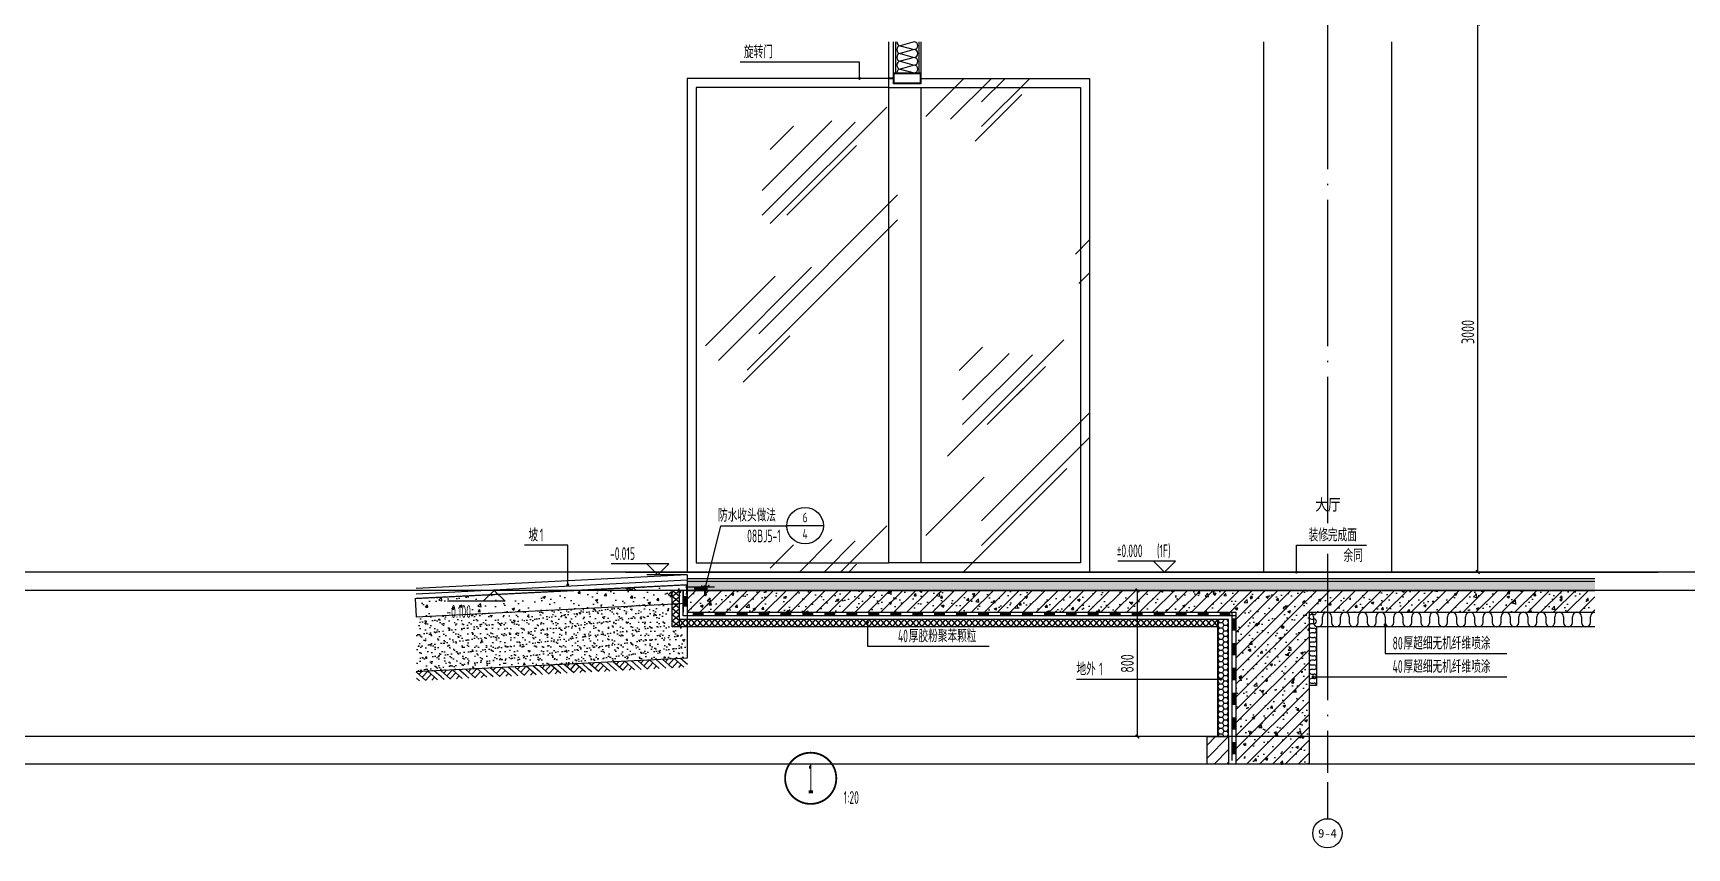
# Model space of a CAD drawing. Extents: x 198753 to 882193, y -399300 to 132460.
# Drawn here: x 355212 to 364252, y -79354 to -74897 of the extents above; entities that cross this region are included whole.
import ezdxf
from ezdxf.enums import TextEntityAlignment as Align

# ---------------------------------------------------------------- set-up
doc = ezdxf.new("R2010")
doc.units = 0
doc.header["$LTSCALE"] = 1000
doc.header["$MEASUREMENT"] = 0
doc.linetypes.add('DASH', pattern=[0.35, 0.25, -0.1])
doc.linetypes.add('DOTE', pattern=[2.42, 2, -0.2, 0.02, -0.2])
for name, color, linetype in [('01-标注_尺寸', 124, 'Continuous'), ('01-标注_标高', 200, 'Continuous'), ('01-标注_符号', 200, 'Continuous'), ('01-标注_轴线坐标', 132, 'Continuous'), ('02-TEXT_标注', 130, 'Continuous'), ('02-TEXT_轴号', 7, 'Continuous'), ('05-填充_156', 156, 'Continuous'), ('05-填充_天正', 26, 'Continuous'), ('A-0-房间名称', 7, 'Continuous'), ('A-D-玻璃剖线', 130, 'Continuous'), ('A-STR-面层', 191, 'Continuous'), ('A-SUR_保温', 222, 'Continuous'), ('A-SUR_看线', 231, 'Continuous'), ('A-SUR_面层', 191, 'Continuous'), ('A-TECH_结构', 21, 'Continuous'), ('A-金属背板', 30, 'Continuous'), ('A_AXIS-轴线', 36, 'DOTE'), ('A_STR-砌块墙', 121, 'Continuous'), ('A_STR-砼墙', 51, 'Continuous'), ('AXIS_TEXT', 7, 'Continuous'), ('D_玻璃', 152, 'Continuous'), ('构造物', 145, 'Continuous'), ('钢龙骨', 173, 'Continuous')]:
    doc.layers.add(name, color=color, linetype=linetype)
doc.layers.add('04-不打印_辅助线', color=165, linetype='Continuous', plot=False)
doc.styles.add('_TCH_AXIS', font='STXIHEI.TTF', dxfattribs={"width": 0.75})
doc.styles.add('_TCH_DIM', font='ROS1', dxfattribs={"width": 0.8, "bigfont": 'JD'})
doc.styles.add('_TCH_DIM_T3', font='ROS1', dxfattribs={"width": 0.8, "bigfont": 'JD'})
doc.styles.add('_TCH_LABEL', font='STXIHEI.TTF', dxfattribs={"width": 0.75})
doc.styles.add('_TCH_SPACE', font='STXIHEI.TTF', dxfattribs={"width": 0.75, "height": 5})
doc.styles.add('COMPLEX', font='COMPLEX')
doc.dimstyles.new('_TCH_ARCH&&20', dxfattribs={"dimtxt": 70, "dimasz": 20, "dimexe": 50, "dimexo": 60, "dimgap": 20, "dimtad": 1, "dimdec": 0, "dimzin": 0, "dimdsep": 46, "dimtxsty": '_TCH_DIM_T3', "dimblk": 'ARCHTICK', "dimcen": 0.09, "dimclrt": 4, "dimazin": 2, "dimtfac": 1, "dimtdec": 0, "dimtix": 1, "dimtmove": 2, "dimatfit": 3, "dimfxl": 0, "dimtolj": 1, "dimtzin": 0, "dimarcsym": 0})
pattern_1 = [(45, (0, 0), (-35.355339, 35.355339), []), (50, (0, 0), (143.452037, -12.550427), [15, -165]), (355, (0, 0), (-27.750267, 150.438427), [12, -132]), (100.4514, (11.95, -1.05), (115.701876, 137.88791), [12.74804, -140.22842]), (46.1842, (0, 40), (213.44821, -33.1038), [22.5, -247.5]), (96.6356, (17.79, 37.24), (186.93254, 194.82357), [19.12206, -210.3426]), (351.1842, (0, 40), (186.93239, 194.82372), [18, -198]), (21, (20, 30), (119.38141, -80.52378), [15, -165]), (326, (20, 30), (48.663066, 145.03001), [12, -132]), (71.4514, (29.95, 23.29), (168.044526, 64.5061), [12.74804, -140.22842]), (37.5, (0, 0), (2.431971, 66.578771), [0, -130.4, 0, -134, 0, -132.5]), (7.5, (0, 0), (52.613907, 78.882342), [0, -76.4, 0, -127.4, 0, -50.5]), (327.5, (-44.6, 0), (106.764487, -4.510974), [0, -50, 0, -156, 0, -207]), (317.5, (-64.6, 0), (116.637234, 20.020996), [0, -65, 0, -103.6, 0, -147])]
pattern_2 = [(50, (0, 0), (143.452037, -12.550427), [15, -165]), (355, (0, 0), (-27.750267, 150.438427), [12, -132]), (100.4514, (11.95, -1.05), (115.701876, 137.88791), [12.74804, -140.22842]), (46.1842, (0, 40), (213.44821, -33.1038), [22.5, -247.5]), (96.6356, (17.79, 37.24), (186.93254, 194.82357), [19.12206, -210.3426]), (351.1842, (0, 40), (186.93239, 194.82372), [18, -198]), (21, (20, 30), (119.38141, -80.52378), [15, -165]), (326, (20, 30), (48.663066, 145.03001), [12, -132]), (71.4514, (29.95, 23.29), (168.044526, 64.5061), [12.74804, -140.22842]), (37.5, (0, 0), (2.431971, 66.578771), [0, -130.4, 0, -134, 0, -132.5]), (7.5, (0, 0), (52.613907, 78.882342), [0, -76.4, 0, -127.4, 0, -50.5]), (327.5, (-44.6, 0), (106.764487, -4.510974), [0, -50, 0, -156, 0, -207]), (317.5, (-64.6, 0), (116.637234, 20.020996), [0, -65, 0, -103.6, 0, -147])]

# ---------------------------------------------------------------- blocks, each defined once
blk = doc.blocks.new('A$C643B6CAF')
at = {"layer": '钢龙骨', "const_width": 10}
blk.add_lwpolyline([(0, -1.6), (-28, -1.6)], dxfattribs=at)
at = {"layer": '钢龙骨'}
for points in [[(0, 28.4), (0, -31.6), (150, -31.6), (150, 28.4)], [(4, 24.4), (4, -27.6), (146, -27.6), (146, 24.4)]]:
    blk.add_lwpolyline(points, close=True, dxfattribs=at)
blk = doc.blocks.new('$LinePat$岩棉板')
at = {"color": 0}
for p, q in [((0, -17), (12, -67)), ((12, -67), (24, -17))]:
    blk.add_line(p, q, dxfattribs=at)
for centre, start, end in [((12, -17), 0, 180), ((0, -67), 270, 0), ((24, -67), 180, 270)]:
    blk.add_arc(centre, 12, start, end, dxfattribs=at)
at = {"layer": 'Defpoints'}
blk.add_point((0, 0.1), dxfattribs=at)
at = {"layer": 'Defpoints', "color": 0}
blk.add_point((24, -84), dxfattribs=at)
blk = doc.blocks.new('*U162')
at = {"layer": 'A-金属背板'}
for points in [[(0, -170), (0, 0)], [(10, 0), (10, -170)], [(140, -170), (140, 0)], [(150, 0), (150, -170)]]:
    blk.add_lwpolyline(points, dxfattribs=at)
at = {"layer": 'A-SUR_保温', "xscale": 1.770833232761337, "yscale": 1.544892716204687, "zscale": 1.544892716204687, "rotation": 269.9999999999181}
for p in [(140, 0), (140, -42.5), (140, -85), (140, -127.5)]:
    blk.add_blockref('$LinePat$岩棉板', p, dxfattribs=at)
blk = doc.blocks.new('dasgfs')
at = {"layer": '01-标注_符号'}
for p, q in [((0, 0), (0, 146.5)), ((0, 146.5), (382.7, 146.5))]:
    blk.add_line(p, q, dxfattribs=at)
at = {"layer": '01-标注_符号', "const_width": 8}
blk.add_lwpolyline([(0, -4, 1), (0, 4, 1)], format="xyb", close=True, dxfattribs=at)
at = {"layer": '02-TEXT_标注', "style": '_TCH_DIM', "width": 0.8}
for s, p in [('装修完成面', (66.9, 167.5)), ('余同', (257.5, 55.5))]:
    blk.add_text(s, height=69.46, dxfattribs=at).set_placement(p)
blk = doc.blocks.new('A$C1C2A6847')
for p, q in [((52, 23.1), (55, 28.3)), ((52, 19.1), (55, 14)), ((55, 28.3), (55, 14))]:
    blk.add_line(p, q)
for points in [[(0, 21.1), (2, 23.1), (52, 23.1), (52, 19.1), (2, 19.1), (0, 21.1)], [(56, 42.1), (51, 37.1), (51, 5.1), (56, 0.1)], [(56.7, 41.4), (52, 36.7), (52, 26.6)], [(52, 25.6), (52, 16.6)], [(52, 15.6), (52, 5.6), (56.7, 0.9)]]:
    blk.add_lwpolyline(points)
for centre, start, end in [((52, 26.1), 270, 90), ((52, 16.1), 270, 90), ((56.4, 41.8), 315, 135), ((56.4, 0.5), 225, 45)]:
    blk.add_arc(centre, 0.5, start, end)
blk = doc.blocks.new('_ArchTick')
at = {"color": 0, "linetype": 'ByBlock', "const_width": 0.4}
blk.add_lwpolyline([(-0.5, -0.5), (0.5, 0.5)], dxfattribs=at)
blk = doc.blocks.new('*D1531')
at = {"layer": '01-标注_尺寸', "color": 0, "lineweight": -2, "transparency": 16777216}
for p, q in [((362986, -74844.9), (363159.8, -74844.9)), ((363109.8, -77844.9), (363109.8, -74844.9)), ((362986, -77844.9), (363159.8, -77844.9))]:
    blk.add_line(p, q, dxfattribs=at)
at = {"layer": 'Defpoints', "color": 0, "transparency": 16777216}
for p in [(362926, -74844.9), (363109.8, -74844.9), (362926, -77844.9)]:
    blk.add_point(p, dxfattribs=at)
at = {"layer": '01-标注_尺寸', "color": 0, "lineweight": -2, "transparency": 16777216, "xscale": 20, "yscale": 20, "zscale": 20}
for p, rotation in [((363109.8, -74844.9), 90), ((363109.8, -77844.9), 270)]:
    blk.add_blockref('_ArchTick', p, dxfattribs=dict(at, rotation=rotation))
at = {"layer": '01-标注_尺寸', "color": 4, "transparency": 16777216, "insert": (363054.8, -76531.7), "char_height": 70, "attachment_point": 5, "rotation": 90, "style": '_TCH_DIM_T3'}
blk.add_mtext('\\A1;3000', dxfattribs=at)
blk = doc.blocks.new('_AXISO')
blk.add_circle((0, 0), 0.5)
at = {"layer": 'AXIS_TEXT', "style": 'COMPLEX', "width": 1.041667}
blk.add_attdef('A', text='', height=0.56, dxfattribs=at).set_placement((-0.25, -0.28), (0.25, -0.28), align=Align.FIT)
blk = doc.blocks.new('$LinePat$聚苯板')
at = {"color": 0}
for p, q in [((14.8, -8.6), (0, 0)), ((29.7, 0), (14.8, -8.6)), ((14.8, -25.7), (0, -34.3)), ((0, -34.3), (0, -51.4)), ((0, -51.4), (14.8, -60)), ((14.8, -8.6), (14.8, -25.7)), ((29.7, -34.3), (14.8, -25.7)), ((14.8, -60), (29.7, -51.4))]:
    blk.add_line(p, q, dxfattribs=at)
blk = doc.blocks.new('$LinePat$保温层')
at = {"color": 0}
for p, q in [((24, -24), (24, -56)), ((72, -56), (72, -24))]:
    blk.add_line(p, q, dxfattribs=at)
for centre, start, end in [((96, -24), 90, 180), ((0, -24), 0, 90), ((48, -56), 180, 0)]:
    blk.add_arc(centre, 24, start, end, dxfattribs=at)
blk = doc.blocks.new('$LinePat$防水层2')
at = {"color": 0}
blk.add_line((0, 0), (600, 0), dxfattribs=at)
blk.add_solid([(150, 0), (450, 0), (150, -100), (450, -100)], dxfattribs=at)
blk = doc.blocks.new('$LinePat$素土夯实')
at = {"color": 0}
for p, q in [((0, -210), (210, 0)), ((120, -300), (420, 0)), ((420, 0), (608, -188)), ((495, -300), (795, 0)), ((615, 0), (705, -90)), ((210, -210), (300, -300)), ((315, -105), (502, -293)), ((705, -300), (795, -210))]:
    blk.add_line(p, q, dxfattribs=at)
blk = doc.blocks.new('$LinePat$保温板1')
at = {"color": 0}
for p, q in [((0, 0), (16, -20)), ((0, -20), (16, 0))]:
    blk.add_line(p, q, dxfattribs=at)
blk = doc.blocks.new('*D1684')
at = {"layer": '01-标注_尺寸', "color": 0, "lineweight": -2, "transparency": 16777216}
for p, q in [((361333.8, -77944.9), (361198.2, -77944.9)), ((361248.2, -78744.9), (361248.2, -77944.9)), ((361333.8, -78744.9), (361198.2, -78744.9))]:
    blk.add_line(p, q, dxfattribs=at)
at = {"layer": 'Defpoints', "color": 0, "transparency": 16777216}
for p in [(361248.2, -77944.9), (361393.8, -77944.9), (361393.8, -78744.9)]:
    blk.add_point(p, dxfattribs=at)
at = {"layer": '01-标注_尺寸', "color": 0, "lineweight": -2, "transparency": 16777216, "xscale": 20, "yscale": 20, "zscale": 20}
for p, rotation in [((361248.2, -77944.9), 90), ((361248.2, -78744.9), 270)]:
    blk.add_blockref('_ArchTick', p, dxfattribs=dict(at, rotation=rotation))
at = {"layer": '01-标注_尺寸', "color": 4, "transparency": 16777216, "insert": (361193.2, -78344.9), "char_height": 70, "attachment_point": 5, "rotation": 90, "style": '_TCH_DIM_T3'}
blk.add_mtext('\\A1;800', dxfattribs=at)

msp = doc.modelspace()

# ---------------------------------------------------------------- hatches: boundary and pattern name
at = {"layer": '05-填充_156'}
h = msp.add_hatch(dxfattribs=at)
h.set_pattern_fill('玻璃2', color=256, scale=150)
h.set_pattern_definition([(45, (271012.7, 337567.6), (1e-13, 2291.026), [900, -540, 900, -540, 360, -784.9224]), (45, (270967.7, 337612.6), (1e-13, 2291.026), [720, -900, 540, -540, 630, -694.9224]), (45, (270967.7, 337747.6), (1e-13, 2291.026), [540, -1080, 360, -540, 810, -694.9224]), (45, (271102.7, 337612.6), (1e-13, 2291.026), [540, -1080, 450, -1954.922]), (45, (271237.7, 337747.6), (1e-13, 2291.026), [270, -1350, 180, -2224.922]), (45, (271012.7, 337972.6), (1e-13, 2291.026), [180, -1350, 180, -720, 450, -1144.9224]), (45, (271822.7, 337837.6), (1e-13, 2291.026), [900, -1350, 1080, -712.922]), (45, (271822.7, 337702.6), (1e-13, 2291.026), [1260, -900, 1350, -532.922]), (45, (272047.7, 337882.6), (-3e-13, -2545.5844), [900, -1260, 720, -1144.922]), (45, (271912.7, 338152.6), (1e-13, 2291.026), [450, -1800, 540, -1234.922]), (45, (272182.7, 338017.6), (1e-13, 2291.026), [360, -1800, 360, -1504.922])])
h.paths.add_polyline_path([(359937.2, -75144.9), (358837.2, -75144.9), (358837.2, -77844.9), (359937.2, -77844.9)])
h = msp.add_hatch(dxfattribs=at)
h.set_pattern_fill('玻璃2', color=256, scale=150)
h.set_pattern_definition([(45, (270962.7, 337567.6), (1e-13, 2291.026), [900, -540, 900, -540, 360, -784.9224]), (45, (270917.7, 337612.6), (1e-13, 2291.026), [720, -900, 540, -540, 630, -694.9224]), (45, (270917.7, 337747.6), (1e-13, 2291.026), [540, -1080, 360, -540, 810, -694.9224]), (45, (271052.7, 337612.6), (1e-13, 2291.026), [540, -1080, 450, -1954.922]), (45, (271187.7, 337747.6), (1e-13, 2291.026), [270, -1350, 180, -2224.922]), (45, (270962.7, 337972.6), (1e-13, 2291.026), [180, -1350, 180, -720, 450, -1144.9224]), (45, (271772.7, 337837.6), (1e-13, 2291.026), [900, -1350, 1080, -712.922]), (45, (271772.7, 337702.6), (1e-13, 2291.026), [1260, -900, 1350, -532.922]), (45, (271997.7, 337882.6), (-3e-13, -2545.5844), [900, -1260, 720, -1144.922]), (45, (271862.7, 338152.6), (1e-13, 2291.026), [450, -1800, 540, -1234.922]), (45, (272132.7, 338017.6), (1e-13, 2291.026), [360, -1800, 360, -1504.922])])
h.paths.add_polyline_path([(360987.2, -75144.9), (360065.2, -75144.9), (360065.2, -75179.9), (360065.2, -77844.9), (360987.2, -77844.9)])
at = {"layer": '05-填充_天正'}
h = msp.add_hatch(dxfattribs=at)
h.set_pattern_fill('混凝土', color=256, scale=20, style=0)
h.set_pattern_definition(pattern_2)
h.paths.add_polyline_path([(357305.6, -78089.9), (358787.2, -78014.9), (358782.2, -77915), (357300.6, -77990)])
h = msp.add_hatch(dxfattribs=at)
h.set_pattern_fill('混凝土', color=256, scale=20, style=0)
h.set_pattern_definition(pattern_2)
h.paths.add_polyline_path([(358787.2, -77894.9), (358787.2, -77944.9), (363749.1, -77944.9), (363749.1, -77894.9)])
h = msp.add_hatch(dxfattribs=at)
h.set_pattern_fill('钢筋混凝土', color=256, scale=20, style=0)
h.set_pattern_definition(pattern_1)
h.paths.add_polyline_path([(358787.2, -77944.9), (358787.2, -78064.9), (361787.2, -78064.9), (361987.2, -78024.9), (361987.2, -77944.9)])
h = msp.add_hatch(dxfattribs=at)
h.set_pattern_fill('钢筋混凝土', color=256, scale=20, style=0)
h.set_pattern_definition(pattern_1)
h.paths.add_polyline_path([(361987.2, -78024.9), (362187.2, -78064.9), (363749.1, -78064.9), (363749.1, -77944.9), (361987.2, -77944.9)])
h = msp.add_hatch(dxfattribs=at)
h.set_pattern_fill('钢筋混凝土', color=256, scale=20, style=0)
h.set_pattern_definition(pattern_1)
h.paths.add_polyline_path([(361987.2, -78024.9), (361787.2, -78064.9), (361787.2, -78894.9), (362187.2, -78894.9), (362187.2, -78064.9)])
h = msp.add_hatch(dxfattribs=at)
h.set_pattern_fill('普通砖', color=256, scale=20, style=0)
h.set_pattern_definition([(45, (0, 35.9), (-35.355353, 35.355353), [])])
h.paths.add_polyline_path([(361747.2, -78744.9), (361627.2, -78744.9), (361627.2, -78894.9), (361747.2, -78894.9)])
at = {"layer": 'A-SUR_保温'}
h = msp.add_hatch(dxfattribs=at)
h.set_pattern_fill('AR-SAND', color=26, scale=20)
h.set_pattern_definition([(37.5, (334426.942, -77844.9), (-1.60003, 48.941324), [0, -38.608, 0, -43.18, 0, -41.275]), (7.5, (334426.94, -77844.9), (44.95233, 71.68251), [0, -20.828, 0, -34.798, 0, -13.335]), (327.5, (334395.7, -77844.9), (79.09924, 0.14372), [0, -12.7, 0, -45.72, 0, -59.69]), (317.5, (334395.7, -77844.9), (76.35565, 22.29293), [0, -6.35, 0, -29.972, 0, -34.29])])
h.paths.add_polyline_path([(358787.2, -78144.9), (358685.2, -78144.9), (358685.2, -78014.9), (357305.6, -78089.9), (357309.4, -78389.7), (358787.2, -78314.9)])

# ---------------------------------------------------------------- linework, layer by layer
at = {"layer": '01-标注_标高'}
for p, q in [((358687.2, -77799.9), (358371.3, -77799.9)), ((358627.2, -77859.9), (358567.2, -77799.9)), ((358627.2, -77859.9), (358687.2, -77799.9)), ((361456.8, -77784.9), (361141, -77784.9)), ((361396.8, -77844.9), (361336.8, -77784.9)), ((361396.8, -77844.9), (361456.8, -77784.9)), ((358787.2, -77859.9), (358567.2, -77859.9)), ((361556.8, -77844.9), (361336.8, -77844.9)), ((357792.6, -78004.9), (357476.7, -78004.9)), ((357732.6, -77944.9), (357672.6, -78004.9)), ((357892.6, -77944.9), (357672.6, -77944.9)), ((357732.6, -77944.9), (357792.6, -78004.9))]:
    msp.add_line(p, q, dxfattribs=at)
at = {"layer": '01-标注_符号'}
for p, q in [((359729.4, -75055.8), (359076.6, -75055.8)), ((359729.4, -75144.9), (359729.4, -75055.8)), ((358887.5, -77928.6), (358971.7, -77591.2)), ((358971.7, -77591.2), (359331.8, -77591.2)), ((359531.8, -77591.2), (359331.8, -77591.2)), ((358134.7, -77698.4), (357898.3, -77698.4)), ((358134.7, -77914.9), (358134.7, -77698.4)), ((359772.6, -78118.8), (359772.6, -78250.1)), ((362601.9, -78134.1), (362601.9, -78289.8)), ((359772.6, -78250.1), (360438.9, -78250.1)), ((362601.9, -78289.8), (363268.2, -78289.8)), ((362208.8, -78417.3), (362601.9, -78417.3)), ((362601.9, -78417.3), (363268.2, -78417.3))]:
    msp.add_line(p, q, dxfattribs=at)
for points, const_width in [([(359729.4, -75148.9, 1), (359729.4, -75140.9, 1)], 8), ([(358134.7, -77918.9, 1), (358134.7, -77910.9, 1)], 8), ([(359772.6, -78114.8, 1), (359772.6, -78122.8, 1)], 8), ([(362601.9, -78130.1, 1), (362601.9, -78138.1, 1)], 8), ([(361700.4, -78430.5, 1), (361708.4, -78430.5, 1)], 8), ([(362204.8, -78417.3, 1), (362212.8, -78417.3, 1)], 8), ([(359602.4, -78972.9, 1), (359322.4, -78972.9, 1)], 10)]:
    msp.add_lwpolyline(points, format="xyb", close=True, dxfattribs=dict(at, const_width=const_width))
msp.add_lwpolyline([(360915, -78430.5), (361704.4, -78430.5)], dxfattribs=at)
for centre, radius in [((359431.8, -77591.2), 100), ((358886.2, -77933.8), 5.4)]:
    msp.add_circle(centre, radius, dxfattribs=at)
at = {"layer": '01-标注_轴线坐标'}
msp.add_line((362287.2, -78993.7), (362287.2, -79193.7), dxfattribs=at)
at = {"layer": '04-不打印_辅助线', "color": 251}
for p, q in [((419311, -77844.9), (338573.5, -77844.9)), ((419311, -77944.9), (338573.5, -77944.9)), ((419311, -78744.9), (338573.5, -78744.9)), ((419311, -78894.9), (338573.5, -78894.9))]:
    msp.add_line(p, q, dxfattribs=at)
at = {"layer": 'A-D-玻璃剖线'}
msp.add_lwpolyline([(359887.2, -74944.9), (359887.2, -75144.9), (359915.2, -75144.9), (359915.2, -74944.9)], dxfattribs=at)
at = {"layer": 'A-STR-面层'}
msp.add_line((358787.2, -77859.9), (358787.2, -78314.9), dxfattribs=at)
for points in [[(358787.2, -77859.9), (358787.2, -77859.9), (357305.6, -77934.9)], [(358787.2, -77889.9), (358787.2, -77889.9), (357305.6, -77964.9)], [(358787.2, -77914.9), (358787.2, -77914.9), (357305.6, -77989.9)], [(358787.2, -77879.9), (363749.1, -77879.9)], [(358787.2, -78314.9), (358787.2, -78314.9), (357305.6, -78389.9)]]:
    msp.add_lwpolyline(points, dxfattribs=at)
at = {"layer": 'A-STR-面层', "linetype": 'DASH', "ltscale": 0.5}
msp.add_lwpolyline([(358787.2, -77844.9), (359887.2, -77844.9), (359887.2, -77844.9), (363749.1, -77844.9)], dxfattribs=at)
at = {"layer": 'A-SUR_保温'}
for p, q in [((358787.2, -77944.9), (358705.2, -77944.9)), ((358705.2, -78144.9), (358705.2, -77944.9)), ((358745.2, -78144.9), (358745.2, -77944.9)), ((361747.2, -78104.9), (358745.2, -78104.9)), ((361687.2, -78744.9), (361687.2, -78104.9)), ((361747.2, -78744.9), (361747.2, -78104.9)), ((358745.2, -78144.9), (358705.2, -78144.9)), ((361687.2, -78144.9), (358745.2, -78144.9))]:
    msp.add_line(p, q, dxfattribs=at)
for points in [[(361767.2, -78874.9), (361767.2, -78084.9), (358765.2, -78084.9), (358765.2, -77944.9)], [(361767.2, -78874.9), (361767.2, -78084.9), (358765.2, -78084.9), (358765.2, -77944.9)], [(361747.2, -78744.9), (361747.2, -78104.9)], [(361767.2, -78874.9), (361767.2, -78084.9)], [(361767.2, -78874.9), (361767.2, -78084.9)], [(363749.1, -78144.9), (362227.2, -78144.9), (362227.2, -78464.9), (362187.2, -78464.9)]]:
    msp.add_lwpolyline(points, dxfattribs=at)
at = {"layer": 'A-SUR_面层'}
for p, q in [((357300.6, -77990), (358782.2, -77915)), ((358782.2, -77915), (358787.2, -78014.9)), ((358787.2, -77894.9), (363749.1, -77894.9)), ((357300.6, -77990), (357305.6, -78089.9)), ((357305.6, -78089.9), (358787.2, -78014.9)), ((358787.2, -77944.9), (363749.1, -77944.9))]:
    msp.add_line(p, q, dxfattribs=at)
at = {"layer": 'A-TECH_结构'}
for points in [[(361937.2, -74944.9), (361937.2, -77844.9)], [(362637.2, -74944.9), (362637.2, -77844.9)]]:
    msp.add_lwpolyline(points, dxfattribs=at)
at = {"layer": 'A_AXIS-轴线', "ltscale": 0.4}
for p, q in [((362287.2, -60321.6), (362287.2, -78943.7)), ((358449.9, -77844.9), (363749.1, -77844.9)), ((358641.8, -77844.9), (364095.1, -77844.9))]:
    msp.add_line(p, q, dxfattribs=at)
at = {"layer": 'A_STR-砌块墙'}
for p, q in [((361627.2, -78744.9), (361747.2, -78744.9)), ((361627.2, -78744.9), (361627.2, -78894.9)), ((361747.2, -78744.9), (361747.2, -78894.9))]:
    msp.add_line(p, q, dxfattribs=at)
at = {"layer": 'A_STR-砼墙'}
for p, q in [((358787.2, -77944.9), (361987.2, -77944.9)), ((361987.2, -77944.9), (363749.1, -77944.9)), ((358787.2, -78064.9), (361787.2, -78064.9)), ((361787.2, -78064.9), (361787.2, -78894.9)), ((362187.2, -78064.9), (362187.2, -78894.9)), ((362187.2, -78064.9), (363749.1, -78064.9))]:
    msp.add_line(p, q, dxfattribs=at)
at = {"layer": 'D_玻璃'}
for points in [[(359887.2, -75144.9), (358787.2, -75144.9), (358787.2, -77844.9), (358787.2, -77844.9)], [(359887.2, -75194.9), (358837.2, -75194.9), (358837.2, -77794.9), (359887.2, -77794.9)], [(359887.2, -75144.9), (359915.2, -75144.9)], [(359887.2, -75194.9), (360937.2, -75194.9), (360937.2, -77794.9), (359887.2, -77794.9)], [(360065.2, -75144.9), (360987.2, -75144.9), (360987.2, -77844.9), (360987.2, -77844.9)]]:
    msp.add_lwpolyline(points, dxfattribs=at)
at = {"layer": '钢龙骨'}
msp.add_line((359887.2, -75144.9), (359887.2, -77794.9), dxfattribs=at)
msp.add_lwpolyline([(360065.2, -75194.9), (360065.2, -77794.9)], dxfattribs=at)

# ---------------------------------------------------------------- block references
for name, p in [('*U162', (359915.2, -74944.9)), ('dasgfs', (362117.4, -77844.9))]:
    msp.add_blockref(name, p)
at = {"layer": '01-标注_轴线坐标'}
ref = msp.add_blockref('_AXISO', (362287.2, -79273.7), dxfattribs=dict(at, xscale=160, yscale=160, zscale=160))
ref.add_attrib('A', '9-4', dxfattribs={"layer": '02-TEXT_轴号', "height": 46.72, "style": '_TCH_AXIS', "width": 1.506845}).set_placement((362236.3, -79297.1), (362338.1, -79297.1), align=Align.FIT)
at = {"layer": 'A-SUR_保温'}
for name, p, xscale, yscale, zscale, rotation in [('$LinePat$防水层2', (358787.2, -77924.9), 0.2500000000070819, 0.2, 0.2, 1.561916631444673e-09), ('$LinePat$防水层2', (358767.2, -78064.9), 0.1999999999863212, 0.1999999999863212, 0.1999999999863212, 89.99999999986105), ('$LinePat$防水层2', (358907.2, -78084.9), 0.2000000000002911, 0.2000000000002911, 0.2000000000002911, 179.9999999999733), ('$LinePat$防水层2', (359027.2, -78084.9), 0.2000000000002911, 0.2000000000002911, 0.2000000000002911, 179.9999999999733), ('$LinePat$防水层2', (359147.2, -78084.9), 0.2000000000002911, 0.2000000000002911, 0.2000000000002911, 179.9999999999733), ('$LinePat$防水层2', (359267.2, -78084.9), 0.2000000000002911, 0.2000000000002911, 0.2000000000002911, 179.9999999999733), ('$LinePat$防水层2', (359387.2, -78084.9), 0.2000000000002911, 0.2000000000002911, 0.2000000000002911, 179.9999999999733), ('$LinePat$防水层2', (359507.2, -78084.9), 0.2000000000002911, 0.2000000000002911, 0.2000000000002911, 179.9999999999733), ('$LinePat$防水层2', (359627.2, -78084.9), 0.2000000000002911, 0.2000000000002911, 0.2000000000002911, 179.9999999999733), ('$LinePat$防水层2', (359747.2, -78084.9), 0.2000000000002911, 0.2000000000002911, 0.2000000000002911, 179.9999999999733), ('$LinePat$防水层2', (359867.2, -78084.9), 0.2000000000002911, 0.2000000000002911, 0.2000000000002911, 179.9999999999733), ('$LinePat$防水层2', (359987.2, -78084.9), 0.2000000000002911, 0.2000000000002911, 0.2000000000002911, 179.9999999999733), ('$LinePat$防水层2', (360107.2, -78084.9), 0.2000000000002911, 0.2000000000002911, 0.2000000000002911, 179.9999999999733), ('$LinePat$防水层2', (360227.2, -78084.9), 0.2000000000002911, 0.2000000000002911, 0.2000000000002911, 179.9999999999733), ('$LinePat$防水层2', (360347.2, -78084.9), 0.2000000000002911, 0.2000000000002911, 0.2000000000002911, 179.9999999999733), ('$LinePat$防水层2', (360467.2, -78084.9), 0.2000000000002911, 0.2000000000002911, 0.2000000000002911, 179.9999999999733), ('$LinePat$防水层2', (360587.2, -78084.9), 0.2000000000002911, 0.2000000000002911, 0.2000000000002911, 179.9999999999733), ('$LinePat$防水层2', (360707.2, -78084.9), 0.2000000000002911, 0.2000000000002911, 0.2000000000002911, 179.9999999999733), ('$LinePat$防水层2', (360827.2, -78084.9), 0.2000000000002911, 0.2000000000002911, 0.2000000000002911, 179.9999999999733), ('$LinePat$防水层2', (360947.2, -78084.9), 0.2000000000002911, 0.2000000000002911, 0.2000000000002911, 179.9999999999733), ('$LinePat$防水层2', (361067.2, -78084.9), 0.2000000000002911, 0.2000000000002911, 0.2000000000002911, 179.9999999999733), ('$LinePat$防水层2', (361187.2, -78084.9), 0.2000000000002911, 0.2000000000002911, 0.2000000000002911, 179.9999999999733), ('$LinePat$防水层2', (361307.2, -78084.9), 0.2000000000002911, 0.2000000000002911, 0.2000000000002911, 179.9999999999733), ('$LinePat$防水层2', (361427.2, -78084.9), 0.2000000000002911, 0.2000000000002911, 0.2000000000002911, 179.9999999999733), ('$LinePat$防水层2', (361547.2, -78084.9), 0.2000000000002911, 0.2000000000002911, 0.2000000000002911, 179.9999999999733), ('$LinePat$防水层2', (361667.2, -78084.9), 0.2000000000002911, 0.2000000000002911, 0.2000000000002911, 179.9999999999733), ('$LinePat$防水层2', (361787.2, -78084.9), 0.2000000000002911, 0.2000000000002911, 0.2000000000002911, 179.9999999999733), ('$LinePat$防水层2', (361767.2, -78199.9), 0.2249999999998545, 0.2, 0.2, 90.00000000006176), ('$LinePat$保温层', (362227.2, -78064.9), 0.5208333332247967, 0.4999999998742679, 0.4999999998742679, 269.9999999999916), ('$LinePat$保温层', (362187.2, -78064.9), 1.016833730842615, 0.9999999997485357, 0.9999999997485357, 359.9999999999947), ('$LinePat$保温层', (362284.8, -78064.9), 1.016833730842615, 0.9999999997485357, 0.9999999997485357, 359.9999999999947), ('$LinePat$保温层', (362382.4, -78064.9), 1.016833730842615, 0.9999999997485357, 0.9999999997485357, 359.9999999999947), ('$LinePat$保温层', (362480.1, -78064.9), 1.016833730842615, 0.9999999997485357, 0.9999999997485357, 359.9999999999947), ('$LinePat$保温层', (362577.7, -78064.9), 1.016833730842615, 0.9999999997485357, 0.9999999997485357, 359.9999999999947), ('$LinePat$保温层', (362675.3, -78064.9), 1.016833730842615, 0.9999999997485357, 0.9999999997485357, 359.9999999999947), ('$LinePat$保温层', (362772.9, -78064.9), 1.016833730842615, 0.9999999997485357, 0.9999999997485357, 359.9999999999947), ('$LinePat$保温层', (362870.5, -78064.9), 1.016833730842615, 0.9999999997485357, 0.9999999997485357, 359.9999999999947), ('$LinePat$保温层', (362968.1, -78064.9), 1.016833730842615, 0.9999999997485357, 0.9999999997485357, 359.9999999999947), ('$LinePat$保温层', (363065.8, -78064.9), 1.016833730842615, 0.9999999997485357, 0.9999999997485357, 359.9999999999947), ('$LinePat$保温层', (363163.4, -78064.9), 1.016833730842615, 0.9999999997485357, 0.9999999997485357, 359.9999999999947), ('$LinePat$保温层', (363261, -78064.9), 1.016833730842615, 0.9999999997485357, 0.9999999997485357, 359.9999999999947), ('$LinePat$保温层', (363358.6, -78064.9), 1.016833730842615, 0.9999999997485357, 0.9999999997485357, 359.9999999999947), ('$LinePat$保温层', (363456.2, -78064.9), 1.016833730842615, 0.9999999997485357, 0.9999999997485357, 359.9999999999947), ('$LinePat$保温层', (363553.8, -78064.9), 1.016833730842615, 0.9999999997485357, 0.9999999997485357, 359.9999999999947), ('$LinePat$保温层', (363651.5, -78064.9), 1.016833730842615, 0.9999999997485357, 0.9999999997485357, 359.9999999999947), ('$LinePat$防水层2', (361767.2, -78334.9), 0.2249999999998545, 0.2, 0.2, 90.00000000006176), ('$LinePat$保温层', (362227.2, -78114.9), 0.5208333332247967, 0.4999999998742679, 0.4999999998742679, 269.9999999999916), ('$LinePat$保温层', (362227.2, -78164.9), 0.5208333332247967, 0.4999999998742679, 0.4999999998742679, 269.9999999999916), ('$LinePat$保温层', (362227.2, -78214.9), 0.5208333332247967, 0.4999999998742679, 0.4999999998742679, 269.9999999999916), ('$LinePat$保温层', (362227.2, -78264.9), 0.5208333332247967, 0.4999999998742679, 0.4999999998742679, 269.9999999999916), ('$LinePat$防水层2', (361767.2, -78469.9), 0.2249999999998545, 0.2, 0.2, 90.00000000006176), ('$LinePat$保温层', (362227.2, -78314.9), 0.5208333332247967, 0.4999999998742679, 0.4999999998742679, 269.9999999999916), ('$LinePat$保温层', (362227.2, -78364.9), 0.5208333332247967, 0.4999999998742679, 0.4999999998742679, 269.9999999999916), ('$LinePat$防水层2', (361767.2, -78604.9), 0.2249999999998545, 0.2, 0.2, 90.00000000006176), ('$LinePat$保温层', (362227.2, -78414.9), 0.5208333332247967, 0.4999999998742679, 0.4999999998742679, 269.9999999999916), ('$LinePat$防水层2', (361767.2, -78739.9), 0.2249999999998545, 0.2, 0.2, 90.00000000006176), ('$LinePat$防水层2', (361767.2, -78874.9), 0.2249999999998545, 0.2, 0.2, 90.00000000006176)]:
    msp.add_blockref(name, p, dxfattribs=dict(at, xscale=xscale, yscale=yscale, zscale=zscale, rotation=rotation))
at = {"layer": 'A-SUR_保温', "color": 26, "yscale": 2, "zscale": 2}
for p, xscale, rotation in [((358705.2, -77978.2), 2.083333333340155, 90), ((358705.2, -78011.6), 2.083333333340155, 90), ((358705.2, -78044.9), 2.083333333340155, 90), ((358705.2, -78078.2), 2.083333333340155, 90), ((358705.2, -78111.6), 2.083333333340155, 90), ((358705.2, -78144.9), 2.083333333340155, 90), ((358745.2, -78104.9), 2.020604395605035, 3.287442075608693e-11), ((358777.5, -78104.9), 2.020604395605035, 3.287442075608693e-11), ((358809.9, -78104.9), 2.020604395605035, 3.287442075608693e-11), ((358842.2, -78104.9), 2.020604395605035, 3.287442075608693e-11), ((358874.5, -78104.9), 2.020604395605035, 3.287442075608693e-11), ((358906.9, -78104.9), 2.020604395605035, 3.287442075608693e-11), ((358939.2, -78104.9), 2.020604395605035, 3.287442075608693e-11), ((358971.5, -78104.9), 2.020604395605035, 3.287442075608693e-11), ((359003.9, -78104.9), 2.020604395605035, 3.287442075608693e-11), ((359036.2, -78104.9), 2.020604395605035, 3.287442075608693e-11), ((359068.5, -78104.9), 2.020604395605035, 3.287442075608693e-11), ((359100.8, -78104.9), 2.020604395605035, 3.287442075608693e-11), ((359133.2, -78104.9), 2.020604395605035, 3.287442075608693e-11), ((359165.5, -78104.9), 2.020604395605035, 3.287442075608693e-11), ((359197.8, -78104.9), 2.020604395605035, 3.287442075608693e-11), ((359230.2, -78104.9), 2.020604395605035, 3.287442075608693e-11), ((359262.5, -78104.9), 2.020604395605035, 3.287442075608693e-11), ((359294.8, -78104.9), 2.020604395605035, 3.287442075608693e-11), ((359327.1, -78104.9), 2.020604395605035, 3.287442075608693e-11), ((359359.5, -78104.9), 2.020604395605035, 3.287442075608693e-11), ((359391.8, -78104.9), 2.020604395605035, 3.287442075608693e-11), ((359424.1, -78104.9), 2.020604395605035, 3.287442075608693e-11), ((359456.5, -78104.9), 2.020604395605035, 3.287442075608693e-11), ((359488.8, -78104.9), 2.020604395605035, 3.287442075608693e-11), ((359521.1, -78104.9), 2.020604395605035, 3.287442075608693e-11), ((359553.5, -78104.9), 2.020604395605035, 3.287442075608693e-11), ((359585.8, -78104.9), 2.020604395605035, 3.287442075608693e-11), ((359618.1, -78104.9), 2.020604395605035, 3.287442075608693e-11), ((359650.4, -78104.9), 2.020604395605035, 3.287442075608693e-11), ((359682.8, -78104.9), 2.020604395605035, 3.287442075608693e-11), ((359715.1, -78104.9), 2.020604395605035, 3.287442075608693e-11), ((359747.4, -78104.9), 2.020604395605035, 3.287442075608693e-11), ((359779.8, -78104.9), 2.020604395605035, 3.287442075608693e-11), ((359812.1, -78104.9), 2.020604395605035, 3.287442075608693e-11), ((359844.4, -78104.9), 2.020604395605035, 3.287442075608693e-11), ((359876.8, -78104.9), 2.020604395605035, 3.287442075608693e-11), ((359909.1, -78104.9), 2.020604395605035, 3.287442075608693e-11), ((359941.4, -78104.9), 2.020604395605035, 3.287442075608693e-11), ((359973.7, -78104.9), 2.020604395605035, 3.287442075608693e-11), ((360006.1, -78104.9), 2.020604395605035, 3.287442075608693e-11), ((360038.4, -78104.9), 2.020604395605035, 3.287442075608693e-11), ((360070.7, -78104.9), 2.020604395605035, 3.287442075608693e-11), ((360103.1, -78104.9), 2.020604395605035, 3.287442075608693e-11), ((360135.4, -78104.9), 2.020604395605035, 3.287442075608693e-11), ((360167.7, -78104.9), 2.020604395605035, 3.287442075608693e-11), ((360200, -78104.9), 2.020604395605035, 3.287442075608693e-11), ((360232.4, -78104.9), 2.020604395605035, 3.287442075608693e-11), ((360264.7, -78104.9), 2.020604395605035, 3.287442075608693e-11), ((360297, -78104.9), 2.020604395605035, 3.287442075608693e-11), ((360329.4, -78104.9), 2.020604395605035, 3.287442075608693e-11), ((360361.7, -78104.9), 2.020604395605035, 3.287442075608693e-11), ((360394, -78104.9), 2.020604395605035, 3.287442075608693e-11), ((360426.4, -78104.9), 2.020604395605035, 3.287442075608693e-11), ((360458.7, -78104.9), 2.020604395605035, 3.287442075608693e-11), ((360491, -78104.9), 2.020604395605035, 3.287442075608693e-11), ((360523.3, -78104.9), 2.020604395605035, 3.287442075608693e-11), ((360555.7, -78104.9), 2.020604395605035, 3.287442075608693e-11), ((360588, -78104.9), 2.020604395605035, 3.287442075608693e-11), ((360620.3, -78104.9), 2.020604395605035, 3.287442075608693e-11), ((360652.7, -78104.9), 2.020604395605035, 3.287442075608693e-11), ((360685, -78104.9), 2.020604395605035, 3.287442075608693e-11), ((360717.3, -78104.9), 2.020604395605035, 3.287442075608693e-11), ((360749.7, -78104.9), 2.020604395605035, 3.287442075608693e-11), ((360782, -78104.9), 2.020604395605035, 3.287442075608693e-11), ((360814.3, -78104.9), 2.020604395605035, 3.287442075608693e-11), ((360846.6, -78104.9), 2.020604395605035, 3.287442075608693e-11), ((360879, -78104.9), 2.020604395605035, 3.287442075608693e-11), ((360911.3, -78104.9), 2.020604395605035, 3.287442075608693e-11), ((360943.6, -78104.9), 2.020604395605035, 3.287442075608693e-11), ((360976, -78104.9), 2.020604395605035, 3.287442075608693e-11), ((361008.3, -78104.9), 2.020604395605035, 3.287442075608693e-11), ((361040.6, -78104.9), 2.020604395605035, 3.287442075608693e-11), ((361073, -78104.9), 2.020604395605035, 3.287442075608693e-11), ((361105.3, -78104.9), 2.020604395605035, 3.287442075608693e-11), ((361137.6, -78104.9), 2.020604395605035, 3.287442075608693e-11), ((361169.9, -78104.9), 2.020604395605035, 3.287442075608693e-11), ((361202.3, -78104.9), 2.020604395605035, 3.287442075608693e-11), ((361234.6, -78104.9), 2.020604395605035, 3.287442075608693e-11), ((361266.9, -78104.9), 2.020604395605035, 3.287442075608693e-11), ((361299.3, -78104.9), 2.020604395605035, 3.287442075608693e-11), ((361331.6, -78104.9), 2.020604395605035, 3.287442075608693e-11), ((361363.9, -78104.9), 2.020604395605035, 3.287442075608693e-11), ((361396.2, -78104.9), 2.020604395605035, 3.287442075608693e-11), ((361428.6, -78104.9), 2.020604395605035, 3.287442075608693e-11), ((361460.9, -78104.9), 2.020604395605035, 3.287442075608693e-11), ((361493.2, -78104.9), 2.020604395605035, 3.287442075608693e-11), ((361525.6, -78104.9), 2.020604395605035, 3.287442075608693e-11), ((361557.9, -78104.9), 2.020604395605035, 3.287442075608693e-11), ((361590.2, -78104.9), 2.020604395605035, 3.287442075608693e-11), ((361622.6, -78104.9), 2.020604395605035, 3.287442075608693e-11), ((361654.9, -78104.9), 2.020604395605035, 3.287442075608693e-11)]:
    msp.add_blockref('$LinePat$保温板1', p, dxfattribs=dict(at, xscale=xscale, rotation=rotation))
at = {"layer": 'A-SUR_保温', "xscale": 1.026400478549378, "rotation": 90.00000000018758}
for p in [(361687.2, -78135.4), (361687.2, -78165.9), (361687.2, -78196.3), (361687.2, -78226.8), (361687.2, -78257.3), (361687.2, -78287.8), (361687.2, -78318.2), (361687.2, -78348.7), (361687.2, -78379.2), (361687.2, -78409.7), (361687.2, -78440.1), (361687.2, -78470.6), (361687.2, -78501.1), (361687.2, -78531.6), (361687.2, -78562), (361687.2, -78592.5), (361687.2, -78623), (361687.2, -78653.5), (361687.2, -78683.9), (361687.2, -78714.4), (361687.2, -78744.9)]:
    msp.add_blockref('$LinePat$聚苯板', p, dxfattribs=at)
at = {"layer": 'A-SUR_看线', "xscale": -0.1696360351764339, "yscale": 0.1666666666666667, "zscale": 0.1666666666666667, "rotation": 2.897951776019815}
for p in [(357575, -78376.3), (357709.7, -78369.4), (357844.4, -78362.6), (357979.1, -78355.8), (358113.8, -78349), (358248.5, -78342.2), (358383.1, -78335.4), (358517.8, -78328.5), (358652.5, -78321.7), (358787.2, -78314.9), (357440.3, -78383.1)]:
    msp.add_blockref('$LinePat$素土夯实', p, dxfattribs=at)
at = {"layer": '构造物', "linetype": 'DASH', "ltscale": 0.2, "rotation": 90}
msp.add_blockref('A$C1C2A6847', (358907.1, -77975.9), dxfattribs=at)
at = {"layer": '钢龙骨', "xscale": -1, "rotation": 180}
msp.add_blockref('A$C643B6CAF', (359915.2, -75146.5), dxfattribs=at)

# ---------------------------------------------------------------- texts
at = {"layer": '02-TEXT_标注', "style": '_TCH_DIM'}
for s, height, width, p in [('旋转门', 69.46, 0.8, (359097.6, -75034.8)), ('防水收头做法', 69.46, 0.8, (358955.7, -77569)), ('坡', 69.5, 0.8, (357919.3, -77677.4)), ('1', 70, 0.64, (357981.4, -77677.4)), ('08BJ5-1', 70, 0.64, (359115.2, -77682.2)), ('-0.015', 70, 0.64, (358365.3, -77778.9)), ('%%P0.000', 70, 0.64, (361135, -77763.9)), ('(1F)', 70, 0.64, (361355, -77763.9)), ('-0.100', 70, 0.64, (357470.7, -78095.9)), ('40', 70, 0.64, (359939.3, -78229.1)), ('厚胶粉聚苯颗粒', 69.46, 0.8, (359999, -78229.1)), ('80', 70, 0.64, (362643.6, -78268.8)), ('厚超细无机纤维喷涂', 69.46, 0.8, (362703.3, -78268.8)), ('地外', 69.46, 0.8, (360915, -78409.5)), ('1', 70, 0.64, (361039.2, -78409.5)), ('40', 70, 0.64, (362643.6, -78396.3)), ('厚超细无机纤维喷涂', 69.46, 0.8, (362703.3, -78396.3)), ('1:20', 70, 0.64, (359642.4, -79112.9))]:
    msp.add_text(s, height=height, dxfattribs=dict(at, width=width)).set_placement(p)
for s, p, p2 in [('6', (359417.7, -77572.8), (359446, -77572.8)), ('4', (359417.7, -77662.6), (359446, -77662.6))]:
    msp.add_text(s, height=53, dxfattribs=at).set_placement(p, p2, align=Align.FIT)
at = {"layer": '02-TEXT_标注', "style": '_TCH_LABEL', "width": 0.345545}
msp.add_text('1', height=165, dxfattribs=at).set_placement((359446.5, -79055.4), (359478.2, -79055.4), align=Align.FIT)
at = {"layer": 'A-0-房间名称', "style": '_TCH_SPACE', "width": 0.8}
msp.add_text('大厅', height=63.25, dxfattribs=at).set_placement((362221, -77507.8))

# ---------------------------------------------------------------- dimensions: what is measured, and where the dimension line sits
at = {"layer": '01-标注_尺寸'}
dim = msp.add_linear_dim(base=(363109.8, -74844.9), p1=(362926, -77844.9), p2=(362926, -74844.9), angle=90, dimstyle='_TCH_ARCH&&20', dxfattribs=at)
dim.commit()
dim.dimension.update_dxf_attribs({"geometry": '*D1531', "text_midpoint": (363054.8, -76531.7), "dimtype": 161})
dim = msp.add_aligned_dim(p1=(361393.8, -78744.9), p2=(361393.8, -77944.9), distance=145.6, dimstyle='_TCH_ARCH&&20', dxfattribs=at)
dim.commit()
dim.dimension.update_dxf_attribs({"geometry": '*D1684', "text_midpoint": (361193.2, -78344.9)})

doc.saveas('drawing.dxf')
